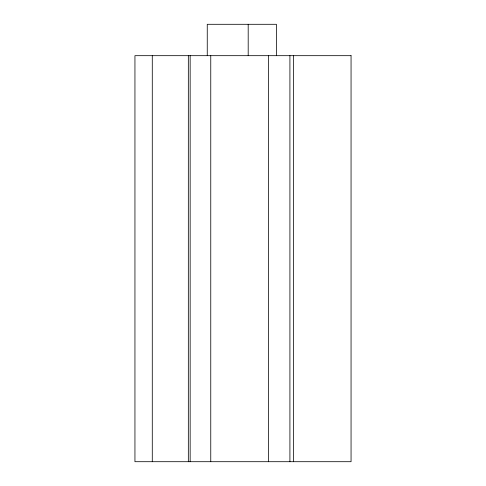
<?xml version="1.0" encoding="UTF-8"?>
<svg xmlns="http://www.w3.org/2000/svg" width="486" height="486" viewBox="0 0 486 486"><rect width="100%" height="100%" fill="white"/><g stroke="black" fill="none" stroke-linecap="round" stroke-linejoin="round"><path stroke-width="0.73" d="M293.471 55.677L293.471 461.7M289.911 55.677L289.911 461.7M276.425 55.677L276.425 24.3L207.255 24.3L207.255 55.677M268.588 55.677L268.588 461.7M248.194 24.3L248.194 55.677M210.76 55.677L210.76 461.7M190.154 55.677L190.154 461.7M188.337 55.677L188.337 461.7M152.282 55.677L152.282 461.7M351.056 55.677L134.944 55.677L134.944 461.7L351.056 461.7L351.056 55.677"/></g></svg>
